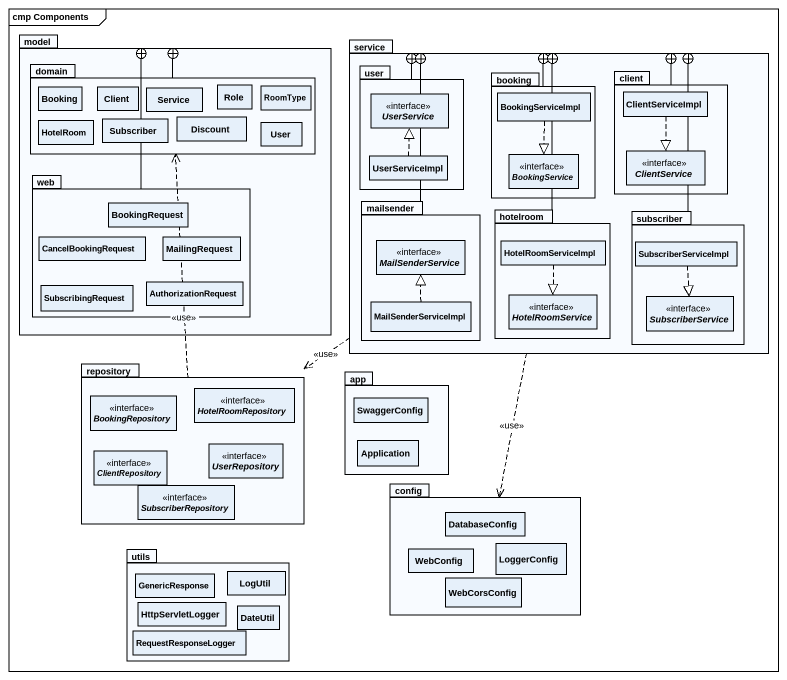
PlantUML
@startuml
mainframe cmp Components
hide circle
hide empty members
package model {
  package domain {
    class Booking
    class Client
    class Service
    class Role
    class RoomType
    class HotelRoom
    class Subscriber
    class Discount
    class User
  }
  package web {
    class BookingRequest
    class CancelBookingRequest
    class MailingRequest
    class AuthorizationRequest
    class SubscribingRequest
  }
}
package service {
  package user {
    interface UserService
    class UserServiceImpl
  }
  package booking {
    class BookingServiceImpl
    interface BookingService
  }
  package client {
    class ClientServiceImpl
    interface ClientService
  }
  package mailsender {
    interface MailSenderService
    class MailSenderServiceImpl
  }
  package hotelroom {
    class HotelRoomServiceImpl
    interface HotelRoomService
  }
  package subscriber {
    class SubscriberServiceImpl
    interface SubscriberService
  }
}
package repository {
  interface BookingRepository
  interface HotelRoomRepository
  interface ClientRepository
  interface UserRepository
  interface SubscriberRepository
}
package app {
  class SwaggerConfig
  class Application
}
package config {
  class DatabaseConfig
  class WebConfig
  class LoggerConfig
  class WebCorsConfig
}
package utils {
  class GenericResponse
  class LogUtil
  class RequestResponseLogger
  class HttpServletLogger
  class DateUtil
}
service ..> repository : <<use>>
service ..> config : <<use>>
domain --+ model
user -right-+ service
booking --+ service
client -left-+ service
BookingServiceImpl ..|> BookingService
ClientServiceImpl ..|> ClientService
UserServiceImpl .up.|> UserService
web -up-+ model
mailsender -right-+ service
hotelroom -up-+ service
HotelRoomServiceImpl ..|> HotelRoomService
subscriber -up-+ service
SubscriberServiceImpl ..|> SubscriberService
MailSenderServiceImpl .up.|> MailSenderService
repository .up.> domain : <<use>>
@enduml
